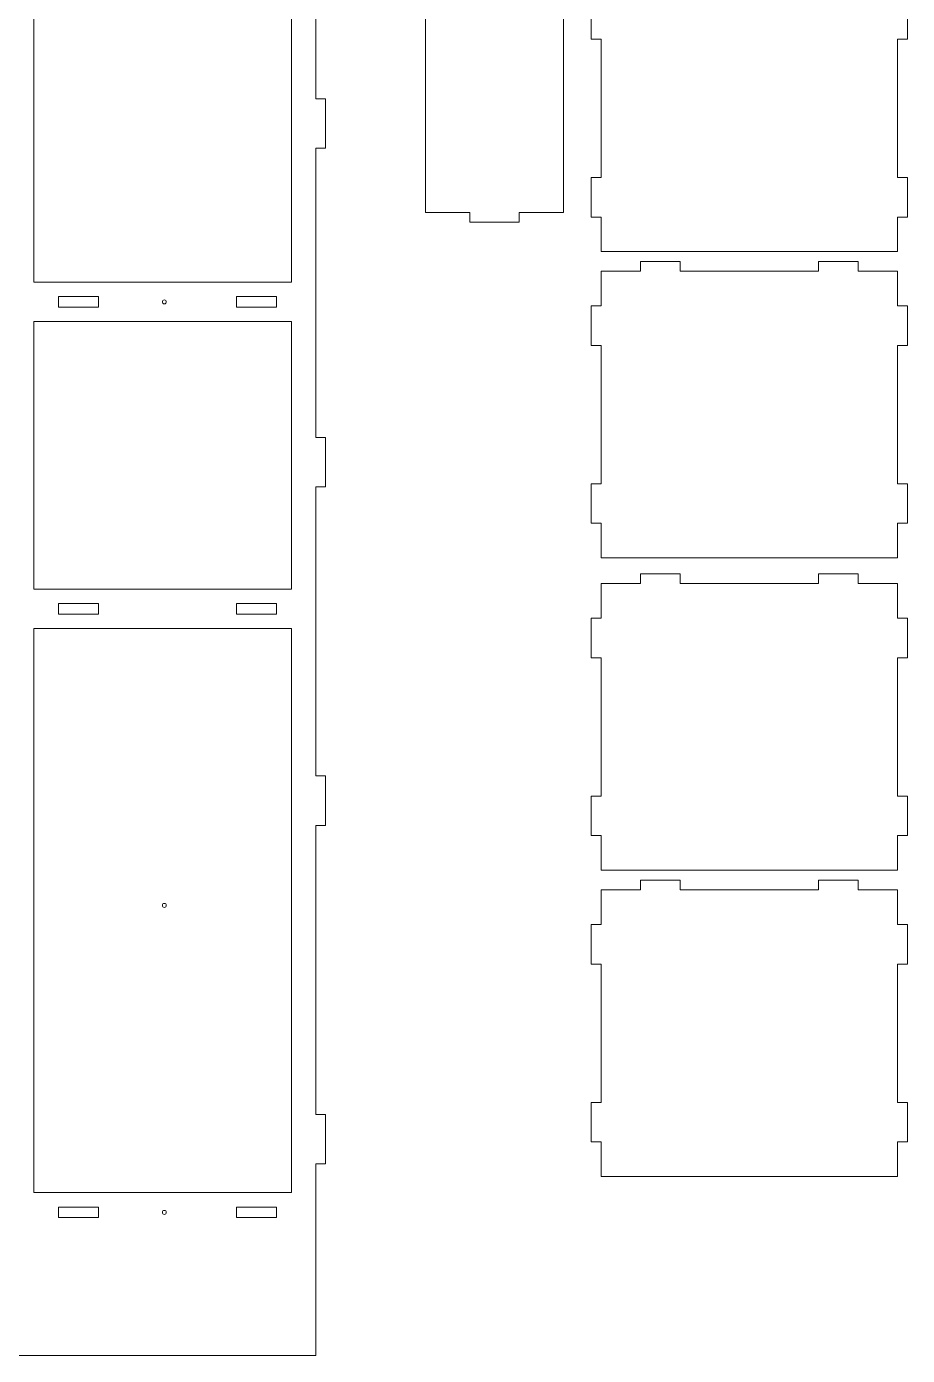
# Model space of a CAD drawing. Header units: inches. Extents: x 317 to 457, y -18 to 75.
# Drawn here: x 352.5 to 387.6, y -17.9 to 35 of the extents above; entities that cross this region are included whole.
import ezdxf

# ---------------------------------------------------------------- set-up
doc = ezdxf.new("R2010")
doc.units = ezdxf.units.IN
doc.header["$MEASUREMENT"] = 0
doc.layers.add('Layer 1', color=7, linetype='Continuous')

msp = doc.modelspace()

# ---------------------------------------------------------------- linework, layer by layer
at = {"layer": 'Layer 1', "color": 22, "lineweight": 15}
for points, knots in [([(317.527, -10.288), (317.527, -10.288), (317.133, -10.288), (317.133, -10.288), (317.133, -10.288), (317.133, -10.288), (317.133, -8.32), (317.133, -8.32), (317.133, -8.32), (317.133, -8.32), (317.527, -8.32), (317.527, -8.32), (317.527, -8.32), (317.527, -8.32), (317.527, 3.196), (317.527, 3.196), (317.527, 3.196), (317.527, 3.196), (317.133, 3.196), (317.133, 3.196), (317.133, 3.196), (317.133, 3.196), (317.133, 5.165), (317.133, 5.165), (317.133, 5.165), (317.133, 5.165), (317.527, 5.165), (317.527, 5.165), (317.527, 5.165), (317.527, 5.165), (317.527, 16.68), (317.527, 16.68), (317.527, 16.68), (317.527, 16.68), (317.133, 16.68), (317.133, 16.68), (317.133, 16.68), (317.133, 16.68), (317.133, 18.649), (317.133, 18.649), (317.133, 18.649), (317.133, 18.649), (317.527, 18.649), (317.527, 18.649), (317.527, 18.649), (317.527, 18.649), (317.527, 30.165), (317.527, 30.165), (317.527, 30.165), (317.527, 30.165), (317.133, 30.165), (317.133, 30.165), (317.133, 30.165), (317.133, 30.165), (317.133, 32.133), (317.133, 32.133), (317.133, 32.133), (317.133, 32.133), (317.527, 32.133), (317.527, 32.133), (317.527, 32.133), (317.527, 32.133), (317.527, 43.649), (317.527, 43.649), (317.527, 43.649), (317.527, 43.649), (317.133, 43.649), (317.133, 43.649), (317.133, 43.649), (317.133, 43.649), (317.133, 45.617), (317.133, 45.617), (317.133, 45.617), (317.133, 45.617), (317.527, 45.617), (317.527, 45.617), (317.527, 45.617), (317.527, 45.617), (317.527, 57.133), (317.527, 57.133), (317.527, 57.133), (317.527, 57.133), (317.133, 57.133), (317.133, 57.133), (317.133, 57.133), (317.133, 57.133), (317.133, 59.102), (317.133, 59.102), (317.133, 59.102), (317.133, 59.102), (317.527, 59.102), (317.527, 59.102), (317.527, 59.102), (317.527, 59.102), (317.527, 70.618), (317.527, 70.618), (317.527, 70.618), (317.527, 70.618), (317.133, 70.618), (317.133, 70.618), (317.133, 70.618), (317.133, 70.618), (317.133, 72.586), (317.133, 72.586), (317.133, 72.586), (317.133, 72.586), (317.527, 72.586), (317.527, 72.586), (317.527, 72.586), (317.527, 72.586), (317.527, 74.604), (317.527, 74.604), (317.527, 74.604), (317.527, 74.604), (363.983, 74.604), (363.983, 74.604), (363.983, 74.604), (363.983, 74.604), (363.983, 72.586), (363.983, 72.586), (363.983, 72.586), (363.983, 72.586), (364.377, 72.586), (364.377, 72.586), (364.377, 72.586), (364.377, 72.586), (364.377, 70.618), (364.377, 70.618), (364.377, 70.618), (364.377, 70.618), (363.983, 70.618), (363.983, 70.618), (363.983, 70.618), (363.983, 70.618), (363.983, 59.102), (363.983, 59.102), (363.983, 59.102), (363.983, 59.102), (364.377, 59.102), (364.377, 59.102), (364.377, 59.102), (364.377, 59.102), (364.377, 57.133), (364.377, 57.133), (364.377, 57.133), (364.377, 57.133), (363.983, 57.133), (363.983, 57.133), (363.983, 57.133), (363.983, 57.133), (363.983, 45.617), (363.983, 45.617), (363.983, 45.617), (363.983, 45.617), (364.377, 45.617), (364.377, 45.617), (364.377, 45.617), (364.377, 45.617), (364.377, 43.649), (364.377, 43.649), (364.377, 43.649), (364.377, 43.649), (363.983, 43.649), (363.983, 43.649), (363.983, 43.649), (363.983, 43.649), (363.983, 32.133), (363.983, 32.133), (363.983, 32.133), (363.983, 32.133), (364.377, 32.133), (364.377, 32.133), (364.377, 32.133), (364.377, 32.133), (364.377, 30.165), (364.377, 30.165), (364.377, 30.165), (364.377, 30.165), (363.983, 30.165), (363.983, 30.165), (363.983, 30.165), (363.983, 30.165), (363.983, 18.649), (363.983, 18.649), (363.983, 18.649), (363.983, 18.649), (364.377, 18.649), (364.377, 18.649), (364.377, 18.649), (364.377, 18.649), (364.377, 16.68), (364.377, 16.68), (364.377, 16.68), (364.377, 16.68), (363.983, 16.68), (363.983, 16.68), (363.983, 16.68), (363.983, 16.68), (363.983, 5.165), (363.983, 5.165), (363.983, 5.165), (363.983, 5.165), (364.377, 5.165), (364.377, 5.165), (364.377, 5.165), (364.377, 5.165), (364.377, 3.196), (364.377, 3.196), (364.377, 3.196), (364.377, 3.196), (363.983, 3.196), (363.983, 3.196), (363.983, 3.196), (363.983, 3.196), (363.983, -8.32), (363.983, -8.32), (363.983, -8.32), (363.983, -8.32), (364.377, -8.32), (364.377, -8.32), (364.377, -8.32), (364.377, -8.32), (364.377, -10.288), (364.377, -10.288), (364.377, -10.288), (364.377, -10.288), (363.983, -10.288), (363.983, -10.288), (363.983, -10.288), (363.983, -10.288), (363.983, -17.916), (363.983, -17.916), (363.983, -17.916), (363.983, -17.916), (317.527, -17.916), (317.527, -17.916), (317.527, -17.916), (317.527, -17.916), (317.527, -10.288), (317.527, -10.288)], [0, 0, 0, 0, 0.016667, 0.016667, 0.016667, 0.016667, 0.033333, 0.033333, 0.033333, 0.033333, 0.05, 0.05, 0.05, 0.05, 0.066667, 0.066667, 0.066667, 0.066667, 0.083333, 0.083333, 0.083333, 0.083333, 0.1, 0.1, 0.1, 0.1, 0.116667, 0.116667, 0.116667, 0.116667, 0.133333, 0.133333, 0.133333, 0.133333, 0.15, 0.15, 0.15, 0.15, 0.166667, 0.166667, 0.166667, 0.166667, 0.183333, 0.183333, 0.183333, 0.183333, 0.2, 0.2, 0.2, 0.2, 0.216667, 0.216667, 0.216667, 0.216667, 0.233333, 0.233333, 0.233333, 0.233333, 0.25, 0.25, 0.25, 0.25, 0.266667, 0.266667, 0.266667, 0.266667, 0.283333, 0.283333, 0.283333, 0.283333, 0.3, 0.3, 0.3, 0.3, 0.316667, 0.316667, 0.316667, 0.316667, 0.333333, 0.333333, 0.333333, 0.333333, 0.35, 0.35, 0.35, 0.35, 0.366667, 0.366667, 0.366667, 0.366667, 0.383333, 0.383333, 0.383333, 0.383333, 0.4, 0.4, 0.4, 0.4, 0.416667, 0.416667, 0.416667, 0.416667, 0.433333, 0.433333, 0.433333, 0.433333, 0.45, 0.45, 0.45, 0.45, 0.466667, 0.466667, 0.466667, 0.466667, 0.483333, 0.483333, 0.483333, 0.483333, 0.5, 0.5, 0.5, 0.5, 0.516667, 0.516667, 0.516667, 0.516667, 0.533333, 0.533333, 0.533333, 0.533333, 0.55, 0.55, 0.55, 0.55, 0.566667, 0.566667, 0.566667, 0.566667, 0.583333, 0.583333, 0.583333, 0.583333, 0.6, 0.6, 0.6, 0.6, 0.616667, 0.616667, 0.616667, 0.616667, 0.633333, 0.633333, 0.633333, 0.633333, 0.65, 0.65, 0.65, 0.65, 0.666667, 0.666667, 0.666667, 0.666667, 0.683333, 0.683333, 0.683333, 0.683333, 0.7, 0.7, 0.7, 0.7, 0.716667, 0.716667, 0.716667, 0.716667, 0.733333, 0.733333, 0.733333, 0.733333, 0.75, 0.75, 0.75, 0.75, 0.766667, 0.766667, 0.766667, 0.766667, 0.783333, 0.783333, 0.783333, 0.783333, 0.8, 0.8, 0.8, 0.8, 0.816667, 0.816667, 0.816667, 0.816667, 0.833333, 0.833333, 0.833333, 0.833333, 0.85, 0.85, 0.85, 0.85, 0.866667, 0.866667, 0.866667, 0.866667, 0.883333, 0.883333, 0.883333, 0.883333, 0.9, 0.9, 0.9, 0.9, 0.916667, 0.916667, 0.916667, 0.916667, 0.933333, 0.933333, 0.933333, 0.933333, 0.95, 0.95, 0.95, 0.95, 0.966667, 0.966667, 0.966667, 0.966667, 0.983333, 0.983333, 0.983333, 0.983333, 1, 1, 1, 1]), ([(373.847, 27.611), (373.847, 27.611), (373.847, 74.068), (373.847, 74.068), (373.847, 74.068), (373.847, 74.068), (372.087, 74.068), (372.087, 74.068), (372.087, 74.068), (372.087, 74.068), (372.087, 74.461), (372.087, 74.461), (372.087, 74.461), (372.087, 74.461), (370.119, 74.461), (370.119, 74.461), (370.119, 74.461), (370.119, 74.461), (370.119, 74.068), (370.119, 74.068), (370.119, 74.068), (370.119, 74.068), (368.359, 74.068), (368.359, 74.068), (368.359, 74.068), (368.359, 74.068), (368.359, 62.257), (368.359, 62.257), (368.359, 62.257), (368.359, 62.257), (371.103, 62.257), (371.103, 62.257), (371.103, 62.257), (371.103, 62.257), (371.103, 61.839), (371.103, 61.839), (371.103, 61.839), (371.103, 61.839), (368.359, 61.839), (368.359, 61.839), (368.359, 61.839), (368.359, 61.839), (368.359, 39.839), (368.359, 39.839), (368.359, 39.839), (368.359, 39.839), (371.103, 39.839), (371.103, 39.839), (371.103, 39.839), (371.103, 39.839), (371.103, 39.422), (371.103, 39.422), (371.103, 39.422), (371.103, 39.422), (368.359, 39.422), (368.359, 39.422), (368.359, 39.422), (368.359, 39.422), (368.359, 27.611), (368.359, 27.611), (368.359, 27.611), (368.359, 27.611), (370.119, 27.611), (370.119, 27.611), (370.119, 27.611), (370.119, 27.611), (370.119, 27.217), (370.119, 27.217), (370.119, 27.217), (370.119, 27.217), (372.087, 27.217), (372.087, 27.217), (372.087, 27.217), (372.087, 27.217), (372.087, 27.611), (372.087, 27.611), (372.087, 27.611), (372.087, 27.611), (373.847, 27.611), (373.847, 27.611)], [0, 0, 0, 0, 0.05, 0.05, 0.05, 0.05, 0.1, 0.1, 0.1, 0.1, 0.15, 0.15, 0.15, 0.15, 0.2, 0.2, 0.2, 0.2, 0.25, 0.25, 0.25, 0.25, 0.3, 0.3, 0.3, 0.3, 0.35, 0.35, 0.35, 0.35, 0.4, 0.4, 0.4, 0.4, 0.45, 0.45, 0.45, 0.45, 0.5, 0.5, 0.5, 0.5, 0.55, 0.55, 0.55, 0.55, 0.6, 0.6, 0.6, 0.6, 0.65, 0.65, 0.65, 0.65, 0.7, 0.7, 0.7, 0.7, 0.75, 0.75, 0.75, 0.75, 0.8, 0.8, 0.8, 0.8, 0.85, 0.85, 0.85, 0.85, 0.9, 0.9, 0.9, 0.9, 0.95, 0.95, 0.95, 0.95, 1, 1, 1, 1]), ([(387.162, 29.003), (387.162, 29.003), (387.556, 29.003), (387.556, 29.003), (387.556, 29.003), (387.556, 29.003), (387.556, 27.428), (387.556, 27.428), (387.556, 27.428), (387.556, 27.428), (387.162, 27.428), (387.162, 27.428), (387.162, 27.428), (387.162, 27.428), (387.162, 26.05), (387.162, 26.05), (387.162, 26.05), (387.162, 26.05), (375.351, 26.05), (375.351, 26.05), (375.351, 26.05), (375.351, 26.05), (375.351, 27.428), (375.351, 27.428), (375.351, 27.428), (375.351, 27.428), (374.958, 27.428), (374.958, 27.428), (374.958, 27.428), (374.958, 27.428), (374.958, 29.003), (374.958, 29.003), (374.958, 29.003), (374.958, 29.003), (375.351, 29.003), (375.351, 29.003), (375.351, 29.003), (375.351, 29.003), (375.351, 34.515), (375.351, 34.515), (375.351, 34.515), (375.351, 34.515), (374.958, 34.515), (374.958, 34.515), (374.958, 34.515), (374.958, 34.515), (374.958, 36.09), (374.958, 36.09), (374.958, 36.09), (374.958, 36.09), (375.351, 36.09), (375.351, 36.09), (375.351, 36.09), (375.351, 36.09), (375.351, 37.468), (375.351, 37.468), (375.351, 37.468), (375.351, 37.468), (376.926, 37.468), (376.926, 37.468), (376.926, 37.468), (376.926, 37.468), (376.926, 37.861), (376.926, 37.861), (376.926, 37.861), (376.926, 37.861), (378.501, 37.861), (378.501, 37.861), (378.501, 37.861), (378.501, 37.861), (378.501, 37.468), (378.501, 37.468), (378.501, 37.468), (378.501, 37.468), (384.013, 37.468), (384.013, 37.468), (384.013, 37.468), (384.013, 37.468), (384.013, 37.861), (384.013, 37.861), (384.013, 37.861), (384.013, 37.861), (385.588, 37.861), (385.588, 37.861), (385.588, 37.861), (385.588, 37.861), (385.588, 37.468), (385.588, 37.468), (385.588, 37.468), (385.588, 37.468), (387.162, 37.468), (387.162, 37.468), (387.162, 37.468), (387.162, 37.468), (387.162, 36.09), (387.162, 36.09), (387.162, 36.09), (387.162, 36.09), (387.556, 36.09), (387.556, 36.09), (387.556, 36.09), (387.556, 36.09), (387.556, 34.515), (387.556, 34.515), (387.556, 34.515), (387.556, 34.515), (387.162, 34.515), (387.162, 34.515), (387.162, 34.515), (387.162, 34.515), (387.162, 29.003), (387.162, 29.003)], [0, 0, 0, 0, 0.035714, 0.035714, 0.035714, 0.035714, 0.071429, 0.071429, 0.071429, 0.071429, 0.107143, 0.107143, 0.107143, 0.107143, 0.142857, 0.142857, 0.142857, 0.142857, 0.178571, 0.178571, 0.178571, 0.178571, 0.214286, 0.214286, 0.214286, 0.214286, 0.25, 0.25, 0.25, 0.25, 0.285714, 0.285714, 0.285714, 0.285714, 0.321429, 0.321429, 0.321429, 0.321429, 0.357143, 0.357143, 0.357143, 0.357143, 0.392857, 0.392857, 0.392857, 0.392857, 0.428571, 0.428571, 0.428571, 0.428571, 0.464286, 0.464286, 0.464286, 0.464286, 0.5, 0.5, 0.5, 0.5, 0.535714, 0.535714, 0.535714, 0.535714, 0.571429, 0.571429, 0.571429, 0.571429, 0.607143, 0.607143, 0.607143, 0.607143, 0.642857, 0.642857, 0.642857, 0.642857, 0.678571, 0.678571, 0.678571, 0.678571, 0.714286, 0.714286, 0.714286, 0.714286, 0.75, 0.75, 0.75, 0.75, 0.785714, 0.785714, 0.785714, 0.785714, 0.821429, 0.821429, 0.821429, 0.821429, 0.857143, 0.857143, 0.857143, 0.857143, 0.892857, 0.892857, 0.892857, 0.892857, 0.928571, 0.928571, 0.928571, 0.928571, 0.964286, 0.964286, 0.964286, 0.964286, 1, 1, 1, 1]), ([(363.011, 35.49), (363.011, 35.49), (363.011, 24.836), (363.011, 24.836), (363.011, 24.836), (363.011, 24.836), (352.751, 24.836), (352.751, 24.836), (352.751, 24.836), (352.751, 24.836), (352.751, 35.49), (352.751, 35.49), (352.751, 35.49), (352.751, 35.49), (363.011, 35.49), (363.011, 35.49)], [0, 0, 0, 0, 0.25, 0.25, 0.25, 0.25, 0.5, 0.5, 0.5, 0.5, 0.75, 0.75, 0.75, 0.75, 1, 1, 1, 1]), ([(387.162, 16.803), (387.162, 16.803), (387.556, 16.803), (387.556, 16.803), (387.556, 16.803), (387.556, 16.803), (387.556, 15.228), (387.556, 15.228), (387.556, 15.228), (387.556, 15.228), (387.162, 15.228), (387.162, 15.228), (387.162, 15.228), (387.162, 15.228), (387.162, 13.85), (387.162, 13.85), (387.162, 13.85), (387.162, 13.85), (375.351, 13.85), (375.351, 13.85), (375.351, 13.85), (375.351, 13.85), (375.351, 15.228), (375.351, 15.228), (375.351, 15.228), (375.351, 15.228), (374.958, 15.228), (374.958, 15.228), (374.958, 15.228), (374.958, 15.228), (374.958, 16.803), (374.958, 16.803), (374.958, 16.803), (374.958, 16.803), (375.351, 16.803), (375.351, 16.803), (375.351, 16.803), (375.351, 16.803), (375.351, 22.315), (375.351, 22.315), (375.351, 22.315), (375.351, 22.315), (374.958, 22.315), (374.958, 22.315), (374.958, 22.315), (374.958, 22.315), (374.958, 23.89), (374.958, 23.89), (374.958, 23.89), (374.958, 23.89), (375.351, 23.89), (375.351, 23.89), (375.351, 23.89), (375.351, 23.89), (375.351, 25.268), (375.351, 25.268), (375.351, 25.268), (375.351, 25.268), (376.926, 25.268), (376.926, 25.268), (376.926, 25.268), (376.926, 25.268), (376.926, 25.661), (376.926, 25.661), (376.926, 25.661), (376.926, 25.661), (378.501, 25.661), (378.501, 25.661), (378.501, 25.661), (378.501, 25.661), (378.501, 25.268), (378.501, 25.268), (378.501, 25.268), (378.501, 25.268), (384.013, 25.268), (384.013, 25.268), (384.013, 25.268), (384.013, 25.268), (384.013, 25.661), (384.013, 25.661), (384.013, 25.661), (384.013, 25.661), (385.588, 25.661), (385.588, 25.661), (385.588, 25.661), (385.588, 25.661), (385.588, 25.268), (385.588, 25.268), (385.588, 25.268), (385.588, 25.268), (387.162, 25.268), (387.162, 25.268), (387.162, 25.268), (387.162, 25.268), (387.162, 23.89), (387.162, 23.89), (387.162, 23.89), (387.162, 23.89), (387.556, 23.89), (387.556, 23.89), (387.556, 23.89), (387.556, 23.89), (387.556, 22.315), (387.556, 22.315), (387.556, 22.315), (387.556, 22.315), (387.162, 22.315), (387.162, 22.315), (387.162, 22.315), (387.162, 22.315), (387.162, 16.803), (387.162, 16.803)], [0, 0, 0, 0, 0.035714, 0.035714, 0.035714, 0.035714, 0.071429, 0.071429, 0.071429, 0.071429, 0.107143, 0.107143, 0.107143, 0.107143, 0.142857, 0.142857, 0.142857, 0.142857, 0.178571, 0.178571, 0.178571, 0.178571, 0.214286, 0.214286, 0.214286, 0.214286, 0.25, 0.25, 0.25, 0.25, 0.285714, 0.285714, 0.285714, 0.285714, 0.321429, 0.321429, 0.321429, 0.321429, 0.357143, 0.357143, 0.357143, 0.357143, 0.392857, 0.392857, 0.392857, 0.392857, 0.428571, 0.428571, 0.428571, 0.428571, 0.464286, 0.464286, 0.464286, 0.464286, 0.5, 0.5, 0.5, 0.5, 0.535714, 0.535714, 0.535714, 0.535714, 0.571429, 0.571429, 0.571429, 0.571429, 0.607143, 0.607143, 0.607143, 0.607143, 0.642857, 0.642857, 0.642857, 0.642857, 0.678571, 0.678571, 0.678571, 0.678571, 0.714286, 0.714286, 0.714286, 0.714286, 0.75, 0.75, 0.75, 0.75, 0.785714, 0.785714, 0.785714, 0.785714, 0.821429, 0.821429, 0.821429, 0.821429, 0.857143, 0.857143, 0.857143, 0.857143, 0.892857, 0.892857, 0.892857, 0.892857, 0.928571, 0.928571, 0.928571, 0.928571, 0.964286, 0.964286, 0.964286, 0.964286, 1, 1, 1, 1]), ([(355.332, 23.84), (355.332, 23.84), (353.737, 23.84), (353.737, 23.84), (353.737, 23.84), (353.737, 23.84), (353.737, 24.257), (353.737, 24.257), (353.737, 24.257), (353.737, 24.257), (355.332, 24.257), (355.332, 24.257), (355.332, 24.257), (355.332, 24.257), (355.332, 23.84), (355.332, 23.84)], [0, 0, 0, 0, 0.25, 0.25, 0.25, 0.25, 0.5, 0.5, 0.5, 0.5, 0.75, 0.75, 0.75, 0.75, 1, 1, 1, 1]), ([(357.95, 24.127), (357.993, 24.127), (358.029, 24.092), (358.029, 24.049), (358.029, 24.049), (358.029, 24.005), (357.993, 23.97), (357.95, 23.97), (357.95, 23.97), (357.906, 23.97), (357.871, 24.005), (357.871, 24.049), (357.871, 24.049), (357.871, 24.092), (357.906, 24.127), (357.95, 24.127)], [0, 0, 0, 0, 0.25, 0.25, 0.25, 0.25, 0.5, 0.5, 0.5, 0.5, 0.75, 0.75, 0.75, 0.75, 1, 1, 1, 1]), ([(362.418, 23.84), (362.418, 23.84), (360.824, 23.84), (360.824, 23.84), (360.824, 23.84), (360.824, 23.84), (360.824, 24.257), (360.824, 24.257), (360.824, 24.257), (360.824, 24.257), (362.418, 24.257), (362.418, 24.257), (362.418, 24.257), (362.418, 24.257), (362.418, 23.84), (362.418, 23.84)], [0, 0, 0, 0, 0.25, 0.25, 0.25, 0.25, 0.5, 0.5, 0.5, 0.5, 0.75, 0.75, 0.75, 0.75, 1, 1, 1, 1]), ([(363.011, 23.261), (363.011, 23.261), (363.011, 12.608), (363.011, 12.608), (363.011, 12.608), (363.011, 12.608), (352.751, 12.608), (352.751, 12.608), (352.751, 12.608), (352.751, 12.608), (352.751, 23.261), (352.751, 23.261), (352.751, 23.261), (352.751, 23.261), (363.011, 23.261), (363.011, 23.261)], [0, 0, 0, 0, 0.25, 0.25, 0.25, 0.25, 0.5, 0.5, 0.5, 0.5, 0.75, 0.75, 0.75, 0.75, 1, 1, 1, 1]), ([(387.162, 4.362), (387.162, 4.362), (387.556, 4.362), (387.556, 4.362), (387.556, 4.362), (387.556, 4.362), (387.556, 2.787), (387.556, 2.787), (387.556, 2.787), (387.556, 2.787), (387.162, 2.787), (387.162, 2.787), (387.162, 2.787), (387.162, 2.787), (387.162, 1.409), (387.162, 1.409), (387.162, 1.409), (387.162, 1.409), (375.351, 1.409), (375.351, 1.409), (375.351, 1.409), (375.351, 1.409), (375.351, 2.787), (375.351, 2.787), (375.351, 2.787), (375.351, 2.787), (374.958, 2.787), (374.958, 2.787), (374.958, 2.787), (374.958, 2.787), (374.958, 4.362), (374.958, 4.362), (374.958, 4.362), (374.958, 4.362), (375.351, 4.362), (375.351, 4.362), (375.351, 4.362), (375.351, 4.362), (375.351, 9.874), (375.351, 9.874), (375.351, 9.874), (375.351, 9.874), (374.958, 9.874), (374.958, 9.874), (374.958, 9.874), (374.958, 9.874), (374.958, 11.448), (374.958, 11.448), (374.958, 11.448), (374.958, 11.448), (375.351, 11.448), (375.351, 11.448), (375.351, 11.448), (375.351, 11.448), (375.351, 12.826), (375.351, 12.826), (375.351, 12.826), (375.351, 12.826), (376.926, 12.826), (376.926, 12.826), (376.926, 12.826), (376.926, 12.826), (376.926, 13.22), (376.926, 13.22), (376.926, 13.22), (376.926, 13.22), (378.501, 13.22), (378.501, 13.22), (378.501, 13.22), (378.501, 13.22), (378.501, 12.826), (378.501, 12.826), (378.501, 12.826), (378.501, 12.826), (384.013, 12.826), (384.013, 12.826), (384.013, 12.826), (384.013, 12.826), (384.013, 13.22), (384.013, 13.22), (384.013, 13.22), (384.013, 13.22), (385.588, 13.22), (385.588, 13.22), (385.588, 13.22), (385.588, 13.22), (385.588, 12.826), (385.588, 12.826), (385.588, 12.826), (385.588, 12.826), (387.162, 12.826), (387.162, 12.826), (387.162, 12.826), (387.162, 12.826), (387.162, 11.448), (387.162, 11.448), (387.162, 11.448), (387.162, 11.448), (387.556, 11.448), (387.556, 11.448), (387.556, 11.448), (387.556, 11.448), (387.556, 9.874), (387.556, 9.874), (387.556, 9.874), (387.556, 9.874), (387.162, 9.874), (387.162, 9.874), (387.162, 9.874), (387.162, 9.874), (387.162, 4.362), (387.162, 4.362)], [0, 0, 0, 0, 0.035714, 0.035714, 0.035714, 0.035714, 0.071429, 0.071429, 0.071429, 0.071429, 0.107143, 0.107143, 0.107143, 0.107143, 0.142857, 0.142857, 0.142857, 0.142857, 0.178571, 0.178571, 0.178571, 0.178571, 0.214286, 0.214286, 0.214286, 0.214286, 0.25, 0.25, 0.25, 0.25, 0.285714, 0.285714, 0.285714, 0.285714, 0.321429, 0.321429, 0.321429, 0.321429, 0.357143, 0.357143, 0.357143, 0.357143, 0.392857, 0.392857, 0.392857, 0.392857, 0.428571, 0.428571, 0.428571, 0.428571, 0.464286, 0.464286, 0.464286, 0.464286, 0.5, 0.5, 0.5, 0.5, 0.535714, 0.535714, 0.535714, 0.535714, 0.571429, 0.571429, 0.571429, 0.571429, 0.607143, 0.607143, 0.607143, 0.607143, 0.642857, 0.642857, 0.642857, 0.642857, 0.678571, 0.678571, 0.678571, 0.678571, 0.714286, 0.714286, 0.714286, 0.714286, 0.75, 0.75, 0.75, 0.75, 0.785714, 0.785714, 0.785714, 0.785714, 0.821429, 0.821429, 0.821429, 0.821429, 0.857143, 0.857143, 0.857143, 0.857143, 0.892857, 0.892857, 0.892857, 0.892857, 0.928571, 0.928571, 0.928571, 0.928571, 0.964286, 0.964286, 0.964286, 0.964286, 1, 1, 1, 1]), ([(355.332, 11.612), (355.332, 11.612), (353.737, 11.612), (353.737, 11.612), (353.737, 11.612), (353.737, 11.612), (353.737, 12.029), (353.737, 12.029), (353.737, 12.029), (353.737, 12.029), (355.332, 12.029), (355.332, 12.029), (355.332, 12.029), (355.332, 12.029), (355.332, 11.612), (355.332, 11.612)], [0, 0, 0, 0, 0.25, 0.25, 0.25, 0.25, 0.5, 0.5, 0.5, 0.5, 0.75, 0.75, 0.75, 0.75, 1, 1, 1, 1]), ([(362.418, 11.612), (362.418, 11.612), (360.824, 11.612), (360.824, 11.612), (360.824, 11.612), (360.824, 11.612), (360.824, 12.029), (360.824, 12.029), (360.824, 12.029), (360.824, 12.029), (362.418, 12.029), (362.418, 12.029), (362.418, 12.029), (362.418, 12.029), (362.418, 11.612), (362.418, 11.612)], [0, 0, 0, 0, 0.25, 0.25, 0.25, 0.25, 0.5, 0.5, 0.5, 0.5, 0.75, 0.75, 0.75, 0.75, 1, 1, 1, 1]), ([(363.011, 11.033), (363.011, 11.033), (363.011, -11.432), (363.011, -11.432), (363.011, -11.432), (363.011, -11.432), (352.751, -11.432), (352.751, -11.432), (352.751, -11.432), (352.751, -11.432), (352.751, 11.033), (352.751, 11.033), (352.751, 11.033), (352.751, 11.033), (363.011, 11.033), (363.011, 11.033)], [0, 0, 0, 0, 0.25, 0.25, 0.25, 0.25, 0.5, 0.5, 0.5, 0.5, 0.75, 0.75, 0.75, 0.75, 1, 1, 1, 1]), ([(387.162, -7.838), (387.162, -7.838), (387.556, -7.838), (387.556, -7.838), (387.556, -7.838), (387.556, -7.838), (387.556, -9.413), (387.556, -9.413), (387.556, -9.413), (387.556, -9.413), (387.162, -9.413), (387.162, -9.413), (387.162, -9.413), (387.162, -9.413), (387.162, -10.791), (387.162, -10.791), (387.162, -10.791), (387.162, -10.791), (375.351, -10.791), (375.351, -10.791), (375.351, -10.791), (375.351, -10.791), (375.351, -9.413), (375.351, -9.413), (375.351, -9.413), (375.351, -9.413), (374.958, -9.413), (374.958, -9.413), (374.958, -9.413), (374.958, -9.413), (374.958, -7.838), (374.958, -7.838), (374.958, -7.838), (374.958, -7.838), (375.351, -7.838), (375.351, -7.838), (375.351, -7.838), (375.351, -7.838), (375.351, -2.326), (375.351, -2.326), (375.351, -2.326), (375.351, -2.326), (374.958, -2.326), (374.958, -2.326), (374.958, -2.326), (374.958, -2.326), (374.958, -0.752), (374.958, -0.752), (374.958, -0.752), (374.958, -0.752), (375.351, -0.752), (375.351, -0.752), (375.351, -0.752), (375.351, -0.752), (375.351, 0.626), (375.351, 0.626), (375.351, 0.626), (375.351, 0.626), (376.926, 0.626), (376.926, 0.626), (376.926, 0.626), (376.926, 0.626), (376.926, 1.02), (376.926, 1.02), (376.926, 1.02), (376.926, 1.02), (378.501, 1.02), (378.501, 1.02), (378.501, 1.02), (378.501, 1.02), (378.501, 0.626), (378.501, 0.626), (378.501, 0.626), (378.501, 0.626), (384.013, 0.626), (384.013, 0.626), (384.013, 0.626), (384.013, 0.626), (384.013, 1.02), (384.013, 1.02), (384.013, 1.02), (384.013, 1.02), (385.588, 1.02), (385.588, 1.02), (385.588, 1.02), (385.588, 1.02), (385.588, 0.626), (385.588, 0.626), (385.588, 0.626), (385.588, 0.626), (387.162, 0.626), (387.162, 0.626), (387.162, 0.626), (387.162, 0.626), (387.162, -0.752), (387.162, -0.752), (387.162, -0.752), (387.162, -0.752), (387.556, -0.752), (387.556, -0.752), (387.556, -0.752), (387.556, -0.752), (387.556, -2.326), (387.556, -2.326), (387.556, -2.326), (387.556, -2.326), (387.162, -2.326), (387.162, -2.326), (387.162, -2.326), (387.162, -2.326), (387.162, -7.838), (387.162, -7.838)], [0, 0, 0, 0, 0.035714, 0.035714, 0.035714, 0.035714, 0.071429, 0.071429, 0.071429, 0.071429, 0.107143, 0.107143, 0.107143, 0.107143, 0.142857, 0.142857, 0.142857, 0.142857, 0.178571, 0.178571, 0.178571, 0.178571, 0.214286, 0.214286, 0.214286, 0.214286, 0.25, 0.25, 0.25, 0.25, 0.285714, 0.285714, 0.285714, 0.285714, 0.321429, 0.321429, 0.321429, 0.321429, 0.357143, 0.357143, 0.357143, 0.357143, 0.392857, 0.392857, 0.392857, 0.392857, 0.428571, 0.428571, 0.428571, 0.428571, 0.464286, 0.464286, 0.464286, 0.464286, 0.5, 0.5, 0.5, 0.5, 0.535714, 0.535714, 0.535714, 0.535714, 0.571429, 0.571429, 0.571429, 0.571429, 0.607143, 0.607143, 0.607143, 0.607143, 0.642857, 0.642857, 0.642857, 0.642857, 0.678571, 0.678571, 0.678571, 0.678571, 0.714286, 0.714286, 0.714286, 0.714286, 0.75, 0.75, 0.75, 0.75, 0.785714, 0.785714, 0.785714, 0.785714, 0.821429, 0.821429, 0.821429, 0.821429, 0.857143, 0.857143, 0.857143, 0.857143, 0.892857, 0.892857, 0.892857, 0.892857, 0.928571, 0.928571, 0.928571, 0.928571, 0.964286, 0.964286, 0.964286, 0.964286, 1, 1, 1, 1]), ([(357.95, 0.088), (357.993, 0.088), (358.029, 0.053), (358.029, 0.009), (358.029, 0.009), (358.029, -0.034), (357.993, -0.07), (357.95, -0.07), (357.95, -0.07), (357.906, -0.07), (357.871, -0.034), (357.871, 0.009), (357.871, 0.009), (357.871, 0.053), (357.906, 0.088), (357.95, 0.088)], [0, 0, 0, 0, 0.25, 0.25, 0.25, 0.25, 0.5, 0.5, 0.5, 0.5, 0.75, 0.75, 0.75, 0.75, 1, 1, 1, 1]), ([(355.332, -12.428), (355.332, -12.428), (353.737, -12.428), (353.737, -12.428), (353.737, -12.428), (353.737, -12.428), (353.737, -12.01), (353.737, -12.01), (353.737, -12.01), (353.737, -12.01), (355.332, -12.01), (355.332, -12.01), (355.332, -12.01), (355.332, -12.01), (355.332, -12.428), (355.332, -12.428)], [0, 0, 0, 0, 0.25, 0.25, 0.25, 0.25, 0.5, 0.5, 0.5, 0.5, 0.75, 0.75, 0.75, 0.75, 1, 1, 1, 1]), ([(357.95, -12.14), (357.993, -12.14), (358.029, -12.176), (358.029, -12.219), (358.029, -12.219), (358.029, -12.263), (357.993, -12.298), (357.95, -12.298), (357.95, -12.298), (357.906, -12.298), (357.871, -12.263), (357.871, -12.219), (357.871, -12.219), (357.871, -12.176), (357.906, -12.14), (357.95, -12.14)], [0, 0, 0, 0, 0.25, 0.25, 0.25, 0.25, 0.5, 0.5, 0.5, 0.5, 0.75, 0.75, 0.75, 0.75, 1, 1, 1, 1]), ([(362.418, -12.428), (362.418, -12.428), (360.824, -12.428), (360.824, -12.428), (360.824, -12.428), (360.824, -12.428), (360.824, -12.01), (360.824, -12.01), (360.824, -12.01), (360.824, -12.01), (362.418, -12.01), (362.418, -12.01), (362.418, -12.01), (362.418, -12.01), (362.418, -12.428), (362.418, -12.428)], [0, 0, 0, 0, 0.25, 0.25, 0.25, 0.25, 0.5, 0.5, 0.5, 0.5, 0.75, 0.75, 0.75, 0.75, 1, 1, 1, 1])]:
    msp.add_open_spline(points, degree=3, knots=knots, dxfattribs=at)

doc.saveas('drawing.dxf')
